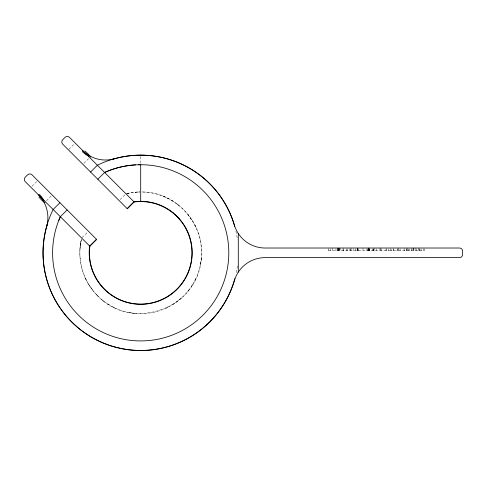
<?xml version="1.0" encoding="UTF-8"?>
<svg xmlns="http://www.w3.org/2000/svg" width="487" height="487" viewBox="0 0 487 487"><rect width="100%" height="100%" fill="white"/><g stroke="black" fill="none" stroke-linecap="round" stroke-linejoin="round"><path stroke-width="0.37" stroke-dasharray="2.44 1.83" d="M338.763 250.075L338.763 250.756L338.757 248.017M343.244 250.208L343.244 250.756L343.244 248.017M369.006 250.075L369.012 250.756L369 248.017M373.48 250.075L373.486 250.756L373.486 248.017M404.149 250.756L404.149 250.075M419.757 250.756L419.794 248.705M81.347 239.507C77.208 257.38 81.84 276.993 93.449 291.189M79.953 249.094L80.866 241.692M201.326 258.293C198.179 309.982 129.286 332.986 95.525 293.612M80.276 245.533L81.408 239.403M200.553 263.899L200.486 264.228C208.466 228.774 178.431 191.635 142.137 192.024M194.715 280.877L196.078 278.089M191.574 286.234L193.211 283.598M187.903 291.25L189.802 288.791M31.972 186.259L36.671 181.554M68.88 149.345L74.231 143.994M46.442 200.784L51.165 196.054M83.874 163.352L88.792 158.427M82.145 237.559L87.49 232.22M120.094 199.603L124.952 194.751M181.487 298.001L176.671 301.922L171.479 305.331M165.964 308.198L168.758 306.834M126.76 193.576L129.299 193.035A60.948 60.948 0 0 1 139.988 191.963L134.978 192.231M126.596 193.631L129.299 193.035M328.293 250.756L328.262 248.705L328.25 250.756L390.489 250.756L390.489 248.705M135.234 313.445L129.299 312.611L129.627 312.672M163.108 196.231L168.758 198.812M112.649 306.834L115.443 308.198M171.479 200.315L174.115 201.953M107.292 303.693L109.928 305.331M102.276 300.022L104.735 301.922M176.671 203.724L179.131 205.624M97.668 295.865L93.504 291.25L88.196 283.598M187.903 214.396L193.211 222.048M194.715 224.769L196.078 227.563M85.328 278.089L86.692 280.877M362.985 248.017L363.034 250.756M332.743 248.017L332.798 250.756M397.928 248.705L397.934 250.756M424.28 248.705L424.28 250.756L391.152 250.756L391.152 248.705M423.501 248.705L423.501 250.756M421.036 248.705L421.036 250.756M419.124 248.705L419.124 250.756M418.248 248.017L418.248 250.756M416.367 248.705L416.367 250.756M415.131 248.017L415.131 250.756M413.895 248.705L413.895 250.756M412.014 248.017L412.014 250.756M411.138 248.705L411.138 250.756M409.226 248.705L409.226 250.756M408.77 248.705L408.77 250.756M407.278 248.017L407.266 250.756M406.761 248.705L406.761 250.756M406.542 248.705L406.542 250.756M404.149 248.017L404.07 250.756M400.083 248.705L400.083 250.756M398.847 248.017L398.847 250.756M397.611 248.705L397.611 250.756M393.618 248.705L393.618 250.756M393.453 248.705L393.453 250.756M390.294 248.705L390.294 250.756M388.723 248.705L388.723 250.756M386.38 248.705L386.38 250.756M385.996 248.705L385.996 250.756M381.169 248.705L381.169 250.756M380.256 248.017L380.256 250.756M379.957 248.017L379.957 250.756M376.676 248.705L376.676 250.756M374.862 248.017L374.862 250.756M372.518 248.705L372.518 250.756M369.803 248.017L369.791 250.756M369.396 248.705L369.396 250.756M368.878 248.017L368.878 250.756M368.671 248.017L368.732 250.756M368.61 248.705L368.61 250.756M368.519 248.017L368.519 250.756M368.178 248.017L368.178 250.756M367.801 248.705L367.801 250.756M366.93 248.705L366.93 250.756M358.511 248.705L358.511 250.756M357.884 248.705L357.884 250.756M357.367 248.017L357.355 250.756M357.233 248.705L357.233 250.756M357.129 248.017L357.129 250.756M355.419 248.705L355.419 250.756M353.55 248.705L353.55 250.756M351.042 248.017L351.042 250.756M350.847 248.705L350.847 250.756M349.946 248.705L349.946 250.756M347.481 248.705L347.481 250.756M346.379 248.705L346.379 250.756M343.006 248.017L343.018 250.756M340.066 248.017L340.066 250.756M339.549 248.017L339.549 250.756M339.323 248.017L339.323 250.756M338.635 248.017L338.635 250.756M338.435 248.705L338.435 250.756M338.264 248.017L338.234 250.756M337.759 248.017L337.759 250.756M337.564 248.017L337.564 250.756M335.963 248.705L335.963 250.756M330.716 248.705L330.716 250.756M140.706 156.546L140.706 164.003M142.07 191.969A60.863 60.863 0 0 1 201.338 258.08A60.863 60.863 0 0 1 131.575 312.995A60.863 60.863 0 0 1 81.238 239.86M126.864 193.546A60.863 60.863 0 0 1 139.812 191.963M237.431 266.005A97.625 97.625 0 0 1 236.055 273.743M235.903 231.209A97.625 97.625 0 0 1 237.431 239.641M413.268 248.017L413.262 250.756L413.262 248.017M373.352 250.756L373.352 248.017L373.292 250.756"/><path stroke-width="0.73" d="M58.793 220.398L60.345 216.727L67.139 209.934M59.919 202.714L53.126 209.507A97.704 97.704 0 0 0 105.046 343.792A97.704 97.704 0 0 0 234.387 280.567A32.032 32.032 0 0 1 265.105 257.629L459.448 257.629A3.202 3.202 0 0 0 462.65 254.427L462.65 251.225A3.202 3.202 0 0 0 459.448 248.017L265.105 248.017A32.032 32.032 0 0 1 234.387 225.079A97.704 97.704 0 0 0 97.388 165.245L90.594 172.039M97.808 179.259L104.608 172.465L107.578 171.193M96.45 239.245L89.657 246.038A51.397 51.397 0 0 0 89.206 252.826A51.537 51.537 0 0 0 102.447 287.318M127.125 208.57L133.919 201.776A51.525 51.525 0 0 1 173.244 212.892M89.87 246.252L96.67 239.458L32.081 174.876A3.202 3.202 0 0 0 27.552 174.876L25.287 177.14A3.202 3.202 0 0 0 25.287 181.669L89.87 246.252A51.257 51.257 0 0 0 138.509 304.034A51.257 51.257 0 0 0 191.915 250.628A51.257 51.257 0 0 0 134.132 201.989L69.55 137.407A3.202 3.202 0 0 0 65.021 137.407L62.756 139.672A3.202 3.202 0 0 0 62.756 144.207L127.338 208.789L134.132 201.989M107.81 171.095L108.272 170.913A88.062 88.062 0 0 1 135.52 164.886M238.289 233.517L238.289 272.136M140.706 155.572L140.706 155.207A97.546 97.546 0 0 0 112.369 159.407M140.706 201.326L140.706 164.728A88.062 88.062 0 0 0 138.631 164.758M114.135 158.805A32.032 32.032 0 0 1 82.766 150.629M38.503 194.891A32.032 32.032 0 0 1 46.679 226.254M104.608 172.465A88.092 88.092 0 0 1 227.928 240.468A88.092 88.092 0 0 1 128.349 340.048A88.092 88.092 0 0 1 60.345 216.727M234.862 278.601A97.625 97.625 0 0 1 113.361 346.543A97.625 97.625 0 0 1 47.44 223.935M140.706 155.189A97.625 97.625 0 0 1 234.673 226.364M102.477 287.33A51.117 51.117 0 0 0 108.193 292.76A51.537 51.537 0 0 0 175.223 291.062A51.117 51.117 0 0 0 180.64 285.333A51.537 51.537 0 0 0 178.936 218.304M173.214 212.892A51.129 51.129 0 0 1 178.93 218.316M39.392 194.356A10.13 3.22 44.1 0 1 43.988 201.088M88.963 156.108A10.13 3.22 45.9 0 1 82.236 151.512M85 151.013A10.136 1.26 39.9 0 1 90.278 157.143M45.023 202.397A10.136 1.26 50.1 0 1 38.893 197.119"/></g></svg>
